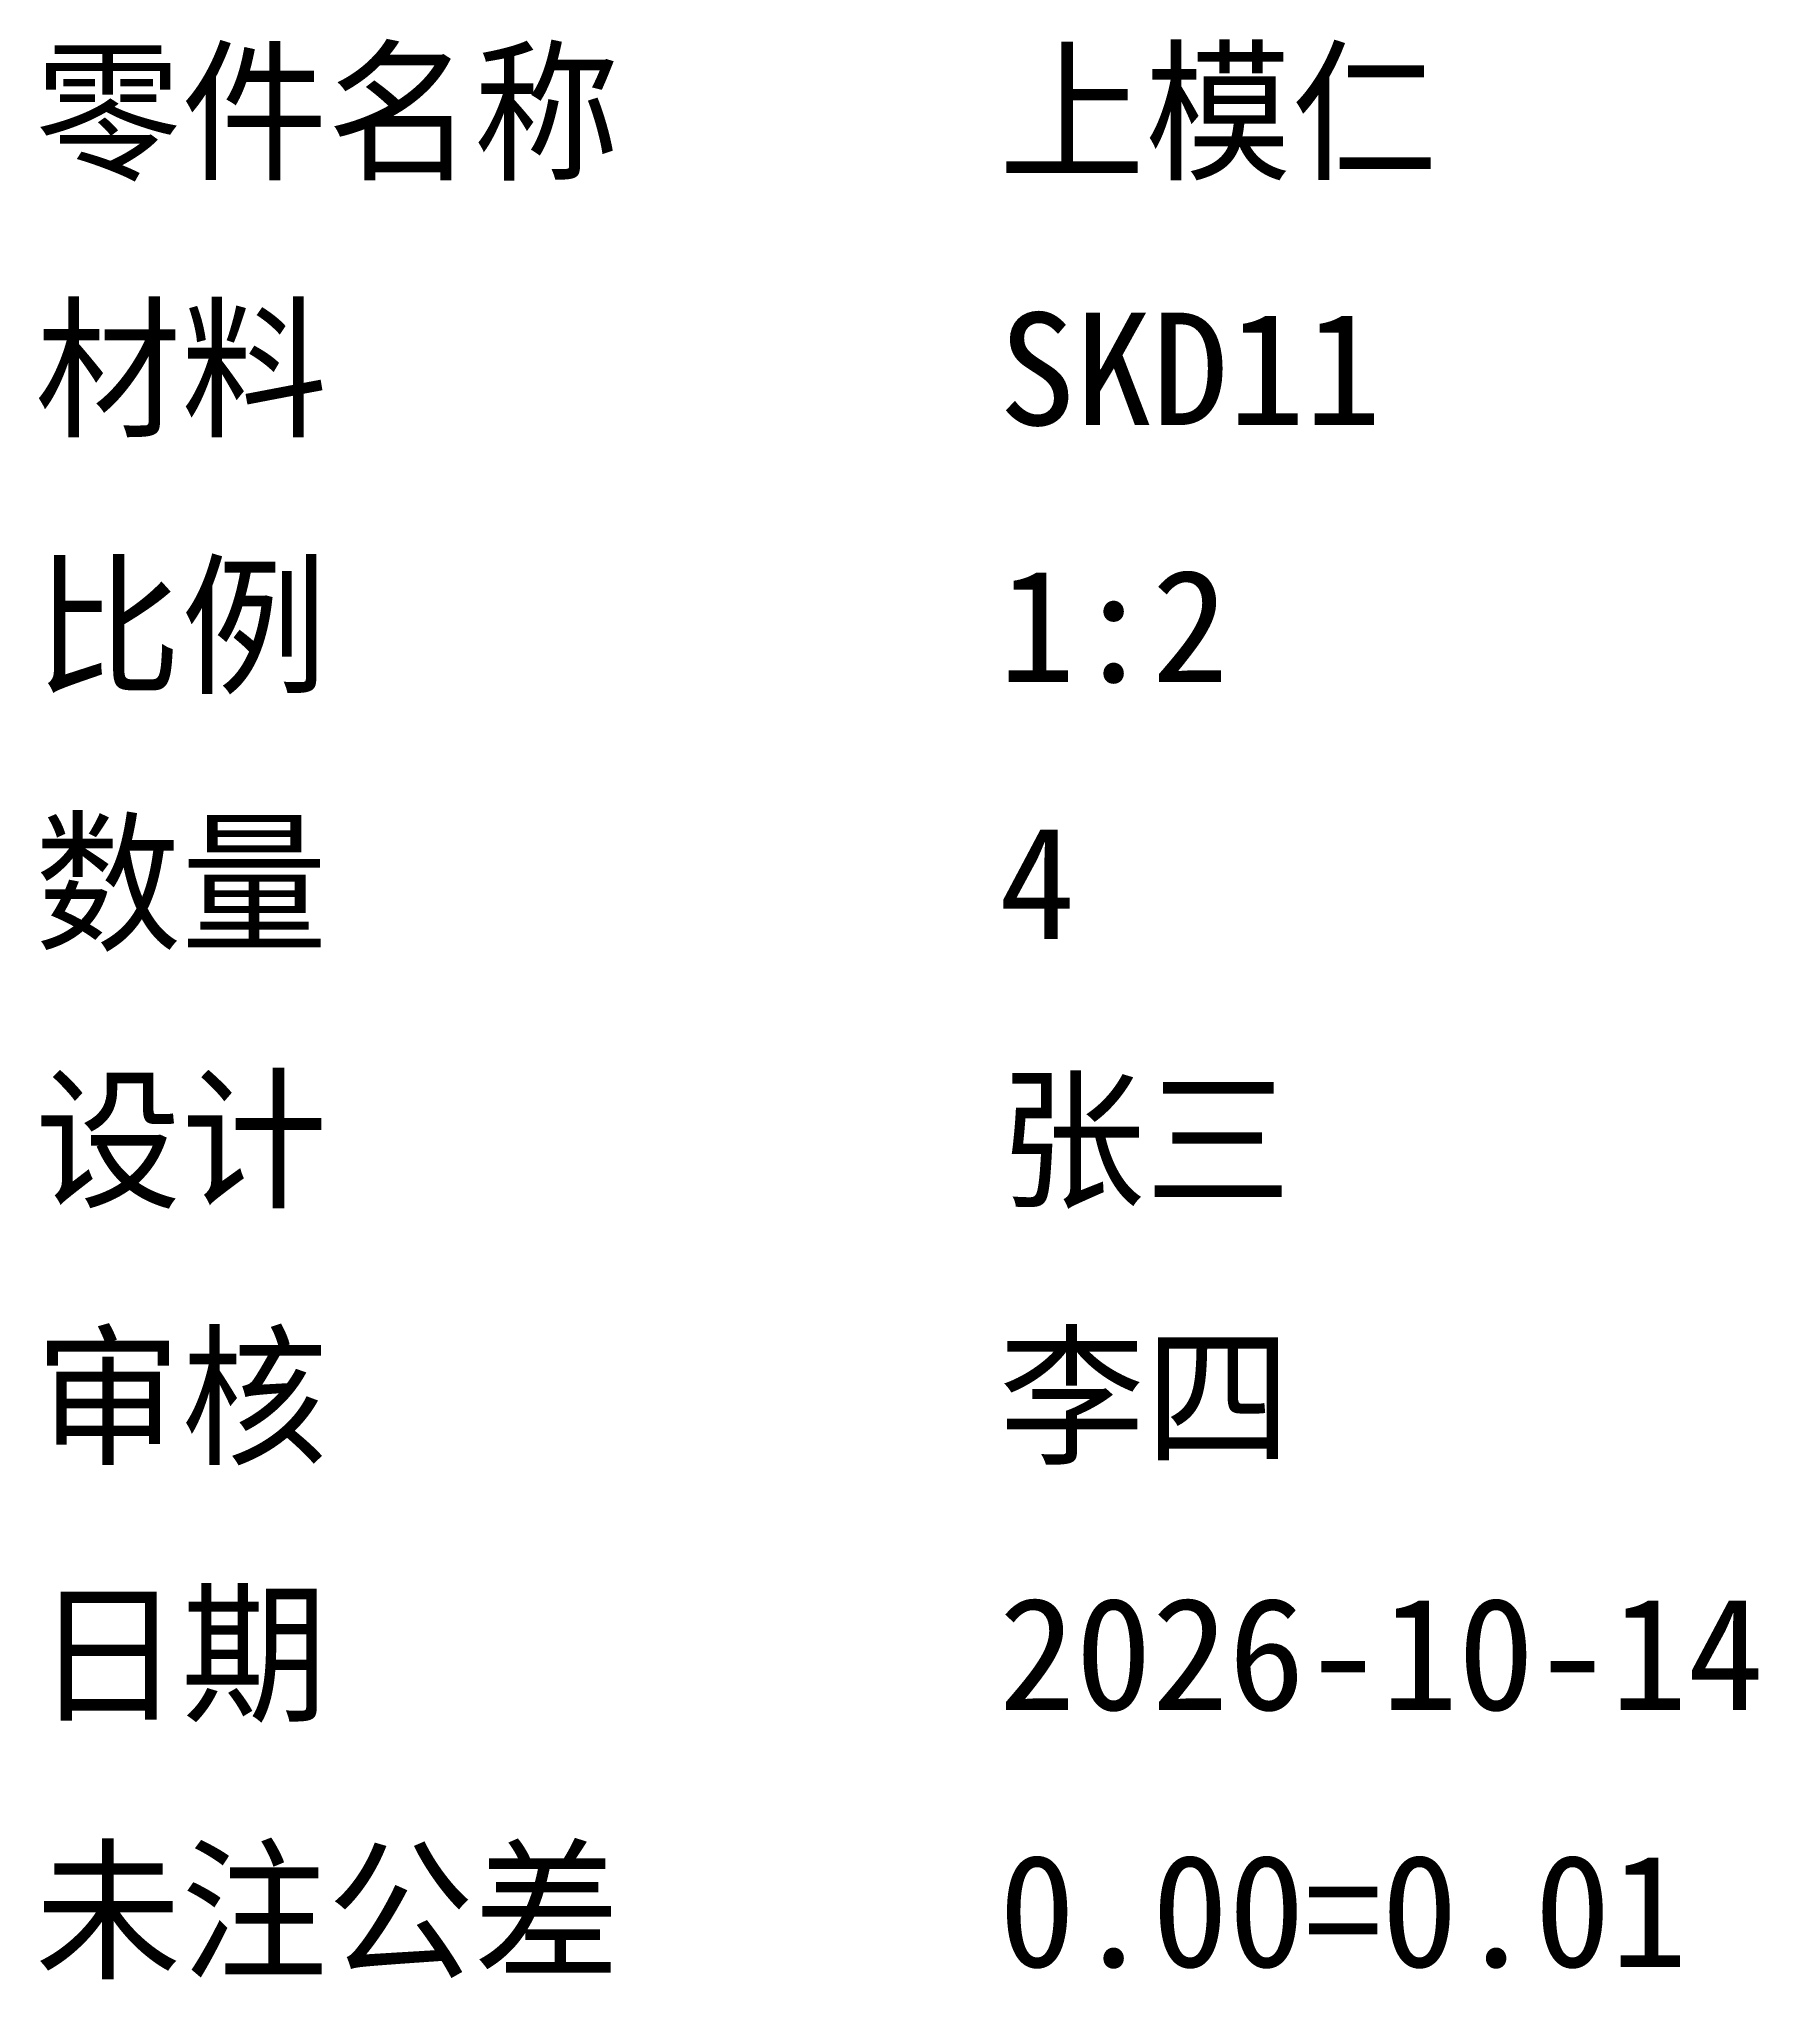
# Model space of a CAD drawing. Header units: millimetres. Extents: x 10.1 to 63.6, y 43.6 to 104.
import ezdxf

# ---------------------------------------------------------------- set-up
doc = ezdxf.new("R2010")
doc.units = ezdxf.units.MM

msp = doc.modelspace()

# ---------------------------------------------------------------- texts
at = {"layer": 'TEXT'}
for s, p in [('零件名称', (10, 100)), ('上模仁', (40, 100)), ('材料', (10, 92)), ('SKD11', (40, 92)), ('比例', (10, 84)), ('1:2', (40, 84)), ('数量', (10, 76)), ('4', (40, 76)), ('设计', (10, 68)), ('张三', (40, 68)), ('审核', (10, 60)), ('李四', (40, 60)), ('日期', (10, 52)), ('2026-10-14', (40, 52)), ('未注公差', (10, 44)), ('0.00=0.01', (40, 44))]:
    msp.add_text(s, height=3.5, dxfattribs=at).set_placement(p)

doc.saveas('drawing.dxf')
